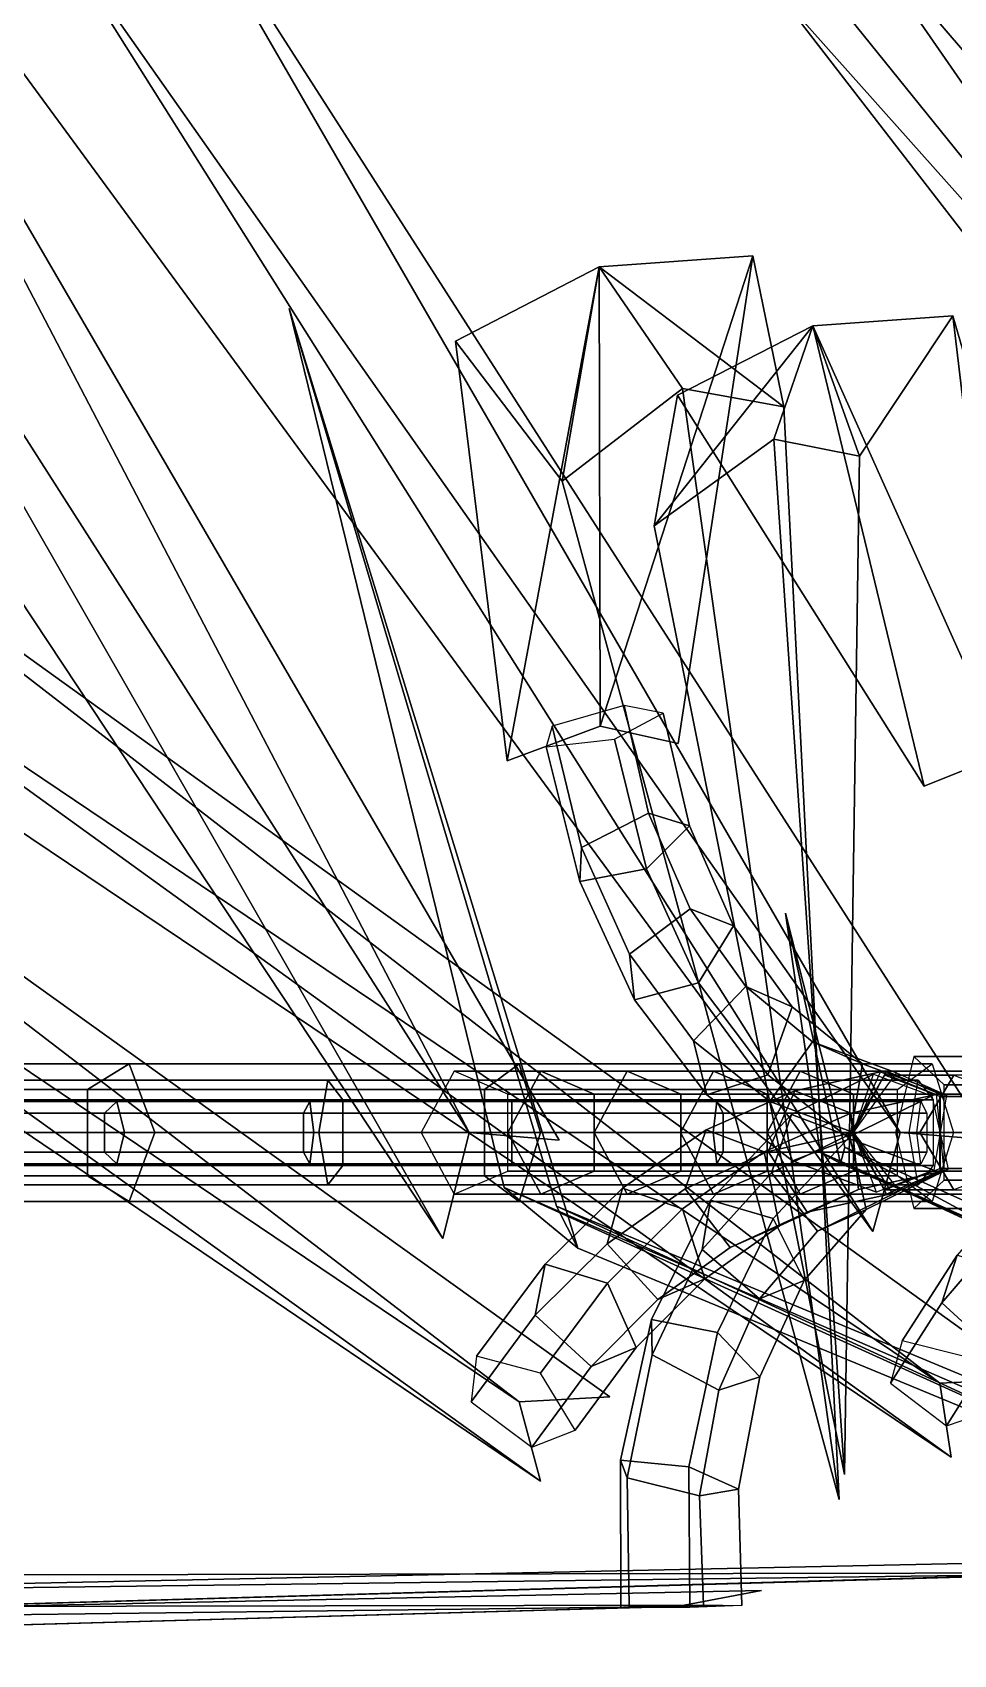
# Model space of a CAD drawing. Header units: metres. Extents: x -236 to 197, y -84 to 78.
# Drawn here: x -76 to -46.7, y -16.6 to 35.1 of the extents above; entities that cross this region are included whole.
import ezdxf

# ---------------------------------------------------------------- set-up
doc = ezdxf.new("R2010")
doc.units = ezdxf.units.M

msp = doc.modelspace()

# ---------------------------------------------------------------- linework, layer by layer
at = {"layer": 'Lacypla_Intrnd', "color": 3}
for points in [[(-72.915, 2.19, 361.702), (-84.541, 2.19, 370.329), (-86.076, 1.374, 368.261), (-74.239, 1.374, 359.493)], [(-72.101, 0, 363.06), (-83.599, 0, 371.601), (-84.541, 2.19, 370.329), (-72.915, 2.19, 361.702)], [(-60.498, 2.19, 354.256), (-72.915, 2.19, 361.702), (-74.239, 1.374, 359.493), (-61.599, 1.374, 351.927)], [(-59.821, 0, 355.687), (-72.101, 0, 363.06), (-72.915, 2.19, 361.702), (-60.498, 2.19, 354.256)], [(-47.346, 2.19, 348.035), (-60.498, 2.19, 354.256), (-61.599, 1.374, 351.927), (-48.447, 1.374, 345.707)], [(-46.669, 0, 349.466), (-59.821, 0, 355.687), (-60.498, 2.19, 354.256), (-47.346, 2.19, 348.035)], [(-32.925, 2.42, 341.278), (-47.925, 2.42, 346.628), (-48.514, 0, 344.981), (-33.825, 0, 339.777)], [(-31.462, 1.518, 343.72), (-46.965, 1.518, 349.309), (-47.925, 2.42, 346.628), (-32.925, 2.42, 341.278)], [(-74.239, 1.374, 359.493), (-86.076, 1.374, 368.261), (-86.076, -1.374, 368.261), (-74.239, -1.374, 359.493)], [(-61.599, 1.374, 351.927), (-74.239, 1.374, 359.493), (-74.239, -1.374, 359.493), (-61.599, -1.374, 351.927)], [(-48.447, 1.374, 345.707), (-61.599, 1.374, 351.927), (-61.599, -1.374, 351.927), (-48.447, -1.374, 345.707)], [(-31.462, -1.518, 343.72), (-46.965, -1.518, 349.309), (-46.965, 1.518, 349.309), (-31.462, 1.518, 343.72)], [(-73.699, 0.622, 345.952), (-79.559, 0.622, 342.647), (-78.985, 0.991, 341.632), (-73.306, 0.991, 344.855)], [(-73.699, -0.622, 345.952), (-79.559, -0.622, 342.647), (-79.559, 0.622, 342.647), (-73.699, 0.622, 345.952)], [(-73.306, 0.991, 344.855), (-78.985, 0.991, 341.632), (-78.632, 0, 341.009), (-73.065, 0, 344.18)], [(-67.36, 0.622, 348.207), (-73.699, 0.622, 345.952), (-73.306, 0.991, 344.855), (-67.16, 0.991, 347.059)], [(-67.36, -0.622, 348.207), (-73.699, -0.622, 345.952), (-73.699, 0.622, 345.952), (-67.36, 0.622, 348.207)], [(-67.16, 0.991, 347.059), (-73.306, 0.991, 344.855), (-73.065, 0, 344.18), (-67.038, 0, 346.353)], [(-60.728, 0.622, 349.346), (-67.36, 0.622, 348.207), (-67.16, 0.991, 347.059), (-60.728, 0.991, 348.18)], [(-60.728, -0.622, 349.346), (-67.36, -0.622, 348.207), (-67.36, 0.622, 348.207), (-60.728, 0.622, 349.346)], [(-60.728, 0.991, 348.18), (-67.16, 0.991, 347.059), (-67.038, 0, 346.353), (-60.728, 0, 347.463)], [(-54, 0.622, 349.333), (-60.728, 0.622, 349.346), (-60.728, 0.991, 348.18), (-54.199, 0.991, 348.185)], [(-54.199, 0.991, 348.185), (-60.728, 0.991, 348.18), (-60.728, 0, 347.463), (-54.322, 0, 347.479)], [(-54, -0.622, 349.333), (-60.728, -0.622, 349.346), (-60.728, 0.622, 349.346), (-54, 0.622, 349.333)], [(-47.711, 0.991, 347.059), (-54.199, 0.991, 348.185), (-54.322, 0, 347.479), (-47.834, 0, 346.353)], [(-47.512, 0.622, 348.207), (-54, 0.622, 349.333), (-54.199, 0.991, 348.185), (-47.711, 0.991, 347.059)], [(-47.512, -0.622, 348.207), (-54, -0.622, 349.333), (-54, 0.622, 349.333), (-47.512, 0.622, 348.207)], [(-72.915, -2.19, 361.702), (-84.541, -2.19, 370.329), (-83.599, 0, 371.601), (-72.101, 0, 363.06)], [(-73.065, 0, 344.18), (-78.632, 0, 341.009), (-78.985, -0.991, 341.632), (-73.306, -0.991, 344.855)], [(-67.038, 0, 346.353), (-73.065, 0, 344.18), (-73.306, -0.991, 344.855), (-67.16, -0.991, 347.059)], [(-60.498, -2.19, 354.256), (-72.915, -2.19, 361.702), (-72.101, 0, 363.06), (-59.821, 0, 355.687)], [(-60.728, 0, 347.463), (-67.038, 0, 346.353), (-67.16, -0.991, 347.059), (-60.728, -0.991, 348.18)], [(-54.322, 0, 347.479), (-60.728, 0, 347.463), (-60.728, -0.991, 348.18), (-54.199, -0.991, 348.185)], [(-47.346, -2.19, 348.035), (-60.498, -2.19, 354.256), (-59.821, 0, 355.687), (-46.669, 0, 349.466)], [(-47.834, 0, 346.353), (-54.322, 0, 347.479), (-54.199, -0.991, 348.185), (-47.711, -0.991, 347.059)], [(-33.825, 0, 339.777), (-48.514, 0, 344.981), (-47.925, -2.42, 346.628), (-32.925, -2.42, 341.278)], [(-73.306, -0.991, 344.855), (-78.985, -0.991, 341.632), (-79.559, -0.622, 342.647), (-73.699, -0.622, 345.952)], [(-67.16, -0.991, 347.059), (-73.306, -0.991, 344.855), (-73.699, -0.622, 345.952), (-67.36, -0.622, 348.207)], [(-60.728, -0.991, 348.18), (-67.16, -0.991, 347.059), (-67.36, -0.622, 348.207), (-60.728, -0.622, 349.346)], [(-54.199, -0.991, 348.185), (-60.728, -0.991, 348.18), (-60.728, -0.622, 349.346), (-54, -0.622, 349.333)], [(-47.711, -0.991, 347.059), (-54.199, -0.991, 348.185), (-54, -0.622, 349.333), (-47.512, -0.622, 348.207)], [(-74.239, -1.374, 359.493), (-86.076, -1.374, 368.261), (-84.541, -2.19, 370.329), (-72.915, -2.19, 361.702)], [(-61.599, -1.374, 351.927), (-74.239, -1.374, 359.493), (-72.915, -2.19, 361.702), (-60.498, -2.19, 354.256)], [(-48.447, -1.374, 345.707), (-61.599, -1.374, 351.927), (-60.498, -2.19, 354.256), (-47.346, -2.19, 348.035)], [(-32.925, -2.42, 341.278), (-47.925, -2.42, 346.628), (-46.965, -1.518, 349.309), (-31.462, -1.518, 343.72)]]:
    msp.add_3dface(points, dxfattribs=at)
at = {"layer": 'Lacypla_Leaf', "color": 3}
for points in [[(-85.937, 45.717, 385.132), (-62.085, 0, 407.347), (-88.928, 42.043, 383.692)], [(-85.937, 45.717, 385.132), (-88.928, 42.043, 383.692), (-62.085, 0, 407.347)], [(-62.085, 0, 407.347), (-85.937, 45.717, 385.132), (-59.228, -0.245, 409.263)], [(-62.085, 0, 407.347), (-59.228, -0.245, 409.263), (-85.937, 45.717, 385.132)], [(-72.959, 42.598, 570.326), (-48.368, 0, 588.149), (-75.889, 39.173, 569.336)], [(-72.959, 42.598, 570.326), (-75.889, 39.173, 569.336), (-48.368, 0, 588.149)], [(-48.368, 0, 588.149), (-72.959, 42.598, 570.326), (-45.507, -0.228, 589.595)], [(-48.368, 0, 588.149), (-45.507, -0.228, 589.595), (-72.959, 42.598, 570.326)], [(-62.933, -3.376, 406.629), (-90.897, 38.915, 380.022), (-88.928, 42.043, 383.692)], [(-62.933, -3.376, 406.629), (-88.928, 42.043, 383.692), (-90.897, 38.915, 380.022)], [(-62.085, 0, 407.347), (-88.928, 42.043, 383.692), (-62.933, -3.376, 406.629)], [(-62.085, 0, 407.347), (-62.933, -3.376, 406.629), (-88.928, 42.043, 383.692)], [(-49.234, -3.146, 587.582), (-78.129, 36.259, 566.167), (-75.889, 39.173, 569.336)], [(-49.234, -3.146, 587.582), (-75.889, 39.173, 569.336), (-78.129, 36.259, 566.167)], [(-48.368, 0, 588.149), (-75.889, 39.173, 569.336), (-49.234, -3.146, 587.582)], [(-48.368, 0, 588.149), (-49.234, -3.146, 587.582), (-75.889, 39.173, 569.336)], [(-50.433, 36.087, 730.966), (-50.201, 38.963, 731.901), (-34.928, 16.873, 733.836)], [(-50.433, 36.087, 730.966), (-34.928, 16.873, 733.836), (-50.201, 38.963, 731.901)], [(-34.928, 16.873, 733.836), (-50.201, 38.963, 731.901), (-33.431, 19.418, 736.159)], [(-34.928, 16.873, 733.836), (-33.431, 19.418, 736.159), (-50.201, 38.963, 731.901)], [(-36.432, 15.826, 730.336), (-52.305, 36.373, 727.347), (-34.928, 16.873, 733.836)], [(-36.432, 15.826, 730.336), (-34.928, 16.873, 733.836), (-52.305, 36.373, 727.347)], [(-34.928, 16.873, 733.836), (-52.305, 36.373, 727.347), (-50.433, 36.087, 730.966)], [(-34.928, 16.873, 733.836), (-50.433, 36.087, 730.966), (-52.305, 36.373, 727.347)], [(-57.953, 27.582, 349.516), (-52.072, 23.128, 314.798), (-53.057, 27.934, 348.855)], [(-57.953, 27.582, 349.516), (-53.057, 27.934, 348.855), (-52.072, 23.128, 314.798)], [(-53.057, 27.934, 348.855), (-57.915, 12.948, 402.747), (-57.953, 27.582, 349.516)], [(-53.057, 27.934, 348.855), (-57.953, 27.582, 349.516), (-57.915, 12.948, 402.747)], [(-57.915, 12.948, 402.747), (-53.057, 27.934, 348.855), (-55.436, 12.396, 405.079)], [(-57.915, 12.948, 402.747), (-55.436, 12.396, 405.079), (-53.057, 27.934, 348.855)], [(-60.882, 11.846, 404.366), (-62.521, 25.213, 348.714), (-57.953, 27.582, 349.516)], [(-60.882, 11.846, 404.366), (-57.953, 27.582, 349.516), (-62.521, 25.213, 348.714)], [(-62.521, 25.213, 348.714), (-59.123, 20.751, 314.722), (-57.953, 27.582, 349.516)], [(-62.521, 25.213, 348.714), (-57.953, 27.582, 349.516), (-59.123, 20.751, 314.722)], [(-57.915, 12.948, 402.747), (-57.953, 27.582, 349.516), (-60.882, 11.846, 404.366)], [(-57.915, 12.948, 402.747), (-60.882, 11.846, 404.366), (-57.953, 27.582, 349.516)], [(-57.953, 27.582, 349.516), (-59.123, 20.751, 314.722), (-55.296, 23.707, 317.089)], [(-57.953, 27.582, 349.516), (-55.296, 23.707, 317.089), (-59.123, 20.751, 314.722)], [(-55.296, 23.707, 317.089), (-52.072, 23.128, 314.798), (-57.953, 27.582, 349.516)], [(-55.296, 23.707, 317.089), (-57.953, 27.582, 349.516), (-52.072, 23.128, 314.798)], [(-60.979, -1.747, 743.575), (-67.823, 26.258, 747.085), (-58.627, -3.682, 746.297)], [(-60.979, -1.747, 743.575), (-58.627, -3.682, 746.297), (-67.823, 26.258, 747.085)], [(-67.823, 26.258, 747.085), (-59.305, -2.345, 748.933), (-58.627, -3.682, 746.297)], [(-67.823, 26.258, 747.085), (-58.627, -3.682, 746.297), (-59.305, -2.345, 748.933)], [(-51.142, 25.7, 534.198), (-49.664, 21.549, 501.421), (-46.691, 26.027, 533.029)], [(-51.142, 25.7, 534.198), (-46.691, 26.027, 533.029), (-49.664, 21.549, 501.421)], [(-46.691, 26.027, 533.029), (-45.037, 12.064, 583.419), (-51.142, 25.7, 534.198)], [(-46.691, 26.027, 533.029), (-51.142, 25.7, 534.198), (-45.037, 12.064, 583.419)], [(-45.037, 12.064, 583.419), (-46.691, 26.027, 533.029), (-42.478, 11.55, 585.293)], [(-45.037, 12.064, 583.419), (-42.478, 11.55, 585.293), (-46.691, 26.027, 533.029)], [(-105.042, 25.598, 406.212), (-60.495, -8.573, 405.593), (-106.212, 22.242, 402.763)], [(-105.042, 25.598, 406.212), (-106.212, 22.242, 402.763), (-60.495, -8.573, 405.593)], [(-60.495, -8.573, 405.593), (-105.042, 25.598, 406.212), (-57.615, -8.42, 407.483)], [(-60.495, -8.573, 405.593), (-57.615, -8.42, 407.483), (-105.042, 25.598, 406.212)], [(-55.459, 23.493, 533.978), (-56.194, 19.335, 502.156), (-51.142, 25.7, 534.198)], [(-55.459, 23.493, 533.978), (-51.142, 25.7, 534.198), (-56.194, 19.335, 502.156)], [(-51.142, 25.7, 534.198), (-56.194, 19.335, 502.156), (-52.385, 22.09, 503.908)], [(-51.142, 25.7, 534.198), (-52.385, 22.09, 503.908), (-56.194, 19.335, 502.156)], [(-47.596, 11.038, 585.255), (-55.459, 23.493, 533.978), (-51.142, 25.7, 534.198)], [(-47.596, 11.038, 585.255), (-51.142, 25.7, 534.198), (-55.459, 23.493, 533.978)], [(-52.385, 22.09, 503.908), (-49.664, 21.549, 501.421), (-51.142, 25.7, 534.198)], [(-52.385, 22.09, 503.908), (-51.142, 25.7, 534.198), (-49.664, 21.549, 501.421)], [(-45.037, 12.064, 583.419), (-51.142, 25.7, 534.198), (-47.596, 11.038, 585.255)], [(-45.037, 12.064, 583.419), (-47.596, 11.038, 585.255), (-51.142, 25.7, 534.198)], [(-88.222, 23.851, 591.999), (-47.098, -7.988, 586.345), (-89.698, 20.724, 588.942)], [(-88.222, 23.851, 591.999), (-89.698, 20.724, 588.942), (-47.098, -7.988, 586.345)], [(-47.098, -7.988, 586.345), (-88.222, 23.851, 591.999), (-44.219, -7.845, 587.765)], [(-47.098, -7.988, 586.345), (-44.219, -7.845, 587.765), (-88.222, 23.851, 591.999)], [(-59.123, 20.751, 314.722), (-50.312, -11.689, 296.4), (-55.296, 23.707, 317.089)], [(-59.123, 20.751, 314.722), (-55.296, 23.707, 317.089), (-50.312, -11.689, 296.4)], [(-50.312, -11.689, 296.4), (-52.072, 23.128, 314.798), (-55.296, 23.707, 317.089)], [(-50.312, -11.689, 296.4), (-55.296, 23.707, 317.089), (-52.072, 23.128, 314.798)], [(-59.814, -11.101, 403.188), (-107.014, 20.863, 397.805), (-106.212, 22.242, 402.763)], [(-59.814, -11.101, 403.188), (-106.212, 22.242, 402.763), (-107.014, 20.863, 397.805)], [(-60.495, -8.573, 405.593), (-106.212, 22.242, 402.763), (-59.814, -11.101, 403.188)], [(-60.495, -8.573, 405.593), (-59.814, -11.101, 403.188), (-106.212, 22.242, 402.763)], [(-56.194, 19.335, 502.156), (-50.135, -10.891, 484.207), (-52.385, 22.09, 503.908)], [(-56.194, 19.335, 502.156), (-52.385, 22.09, 503.908), (-50.135, -10.891, 484.207)], [(-50.135, -10.891, 484.207), (-49.664, 21.549, 501.421), (-52.385, 22.09, 503.908)], [(-50.135, -10.891, 484.207), (-52.385, 22.09, 503.908), (-49.664, 21.549, 501.421)], [(-46.742, -10.343, 584.044), (-91.005, 19.439, 584.449), (-89.698, 20.724, 588.942)], [(-46.742, -10.343, 584.044), (-89.698, 20.724, 588.942), (-91.005, 19.439, 584.449)], [(-47.098, -7.988, 586.345), (-89.698, 20.724, 588.942), (-46.742, -10.343, 584.044)], [(-47.098, -7.988, 586.345), (-46.742, -10.343, 584.044), (-89.698, 20.724, 588.942)], [(-50.122, -0.465, 504.39), (-52.019, 6.988, 503.621), (-50.262, -0.98, 505.337)], [(-50.122, -0.465, 504.39), (-50.262, -0.98, 505.337), (-52.019, 6.988, 503.621)], [(-52.019, 6.988, 503.621), (-50.911, -0.624, 505.659), (-50.262, -0.98, 505.337)], [(-52.019, 6.988, 503.621), (-50.262, -0.98, 505.337), (-50.911, -0.624, 505.659)], [(-44.797, -3.357, 508.209), (-50.122, -0.465, 504.39), (-50.262, -0.98, 505.337)], [(-44.797, -3.357, 508.209), (-50.262, -0.98, 505.337), (-50.122, -0.465, 504.39)], [(-44.361, -3.06, 507.3), (-50.122, -0.465, 504.39), (-44.797, -3.357, 508.209)], [(-44.361, -3.06, 507.3), (-44.797, -3.357, 508.209), (-50.122, -0.465, 504.39)], [(-50.262, -0.98, 505.337), (-50.911, -0.624, 505.659), (-44.797, -3.357, 508.209)], [(-50.262, -0.98, 505.337), (-44.797, -3.357, 508.209), (-50.911, -0.624, 505.659)], [(-44.797, -3.357, 508.209), (-50.911, -0.624, 505.659), (-45.385, -3.186, 509)], [(-44.797, -3.357, 508.209), (-45.385, -3.186, 509), (-50.911, -0.624, 505.659)], [(-38.564, -11.498, 734.325), (-60.979, -1.747, 743.575), (-37.045, -12.615, 737.797)], [(-38.564, -11.498, 734.325), (-37.045, -12.615, 737.797), (-60.979, -1.747, 743.575)], [(-37.045, -12.615, 737.797), (-60.979, -1.747, 743.575), (-58.627, -3.682, 746.297)], [(-37.045, -12.615, 737.797), (-58.627, -3.682, 746.297), (-60.979, -1.747, 743.575)], [(-58.627, -3.682, 746.297), (-59.305, -2.345, 748.933), (-37.045, -12.615, 737.797)], [(-58.627, -3.682, 746.297), (-37.045, -12.615, 737.797), (-59.305, -2.345, 748.933)], [(-37.045, -12.615, 737.797), (-59.305, -2.345, 748.933), (-36.237, -11.97, 741.408)], [(-37.045, -12.615, 737.797), (-36.237, -11.97, 741.408), (-59.305, -2.345, 748.933)], [(-43.077, -14.068, 580.637), (-92.432, -14.702, 597.976), (-40.36, -13.598, 582.286)], [(-43.077, -14.068, 580.637), (-40.36, -13.598, 582.286), (-92.432, -14.702, 597.976)], [(-42.112, -14.026, 577.469), (-94.203, -14.122, 588.991), (-92.874, -15.495, 593.452)], [(-42.112, -14.026, 577.469), (-92.874, -15.495, 593.452), (-94.203, -14.122, 588.991)], [(-43.077, -14.068, 580.637), (-92.874, -15.495, 593.452), (-42.112, -14.026, 577.469)], [(-43.077, -14.068, 580.637), (-42.112, -14.026, 577.469), (-92.874, -15.495, 593.452)], [(-92.432, -14.702, 597.976), (-43.077, -14.068, 580.637), (-92.874, -15.495, 593.452)], [(-92.432, -14.702, 597.976), (-92.874, -15.495, 593.452), (-43.077, -14.068, 580.637)], [(-55.463, -15.098, 400.041), (-110.311, -15.779, 412.026), (-52.785, -14.594, 402.154)], [(-55.463, -15.098, 400.041), (-52.785, -14.594, 402.154), (-110.311, -15.779, 412.026)], [(-54.018, -15.054, 396.793), (-111.018, -15.157, 402.223), (-110.188, -16.63, 407.149)], [(-54.018, -15.054, 396.793), (-110.188, -16.63, 407.149), (-111.018, -15.157, 402.223)], [(-110.311, -15.779, 412.026), (-55.463, -15.098, 400.041), (-110.188, -16.63, 407.149)], [(-110.311, -15.779, 412.026), (-110.188, -16.63, 407.149), (-55.463, -15.098, 400.041)], [(-55.463, -15.098, 400.041), (-110.188, -16.63, 407.149), (-54.018, -15.054, 396.793)], [(-55.463, -15.098, 400.041), (-54.018, -15.054, 396.793), (-110.188, -16.63, 407.149)]]:
    msp.add_3dface(points, dxfattribs=at)
at = {"layer": 'Lacypla_Petiole', "color": 3}
for points in [[(-56.374, 10.177, 400.083), (-57.156, 13.608, 400.946), (-59.444, 12.948, 401.362), (-58.516, 9.089, 400.339)], [(-55.075, 9.771, 402.079), (-55.911, 13.362, 403.002), (-57.156, 13.608, 400.946), (-56.374, 10.177, 400.083)], [(-58.516, 9.089, 400.339), (-59.444, 12.948, 401.362), (-59.633, 12.288, 403.679), (-58.561, 8.001, 402.496)], [(-56.447, 8.406, 403.593), (-57.465, 12.534, 404.717), (-55.911, 13.362, 403.002), (-55.075, 9.771, 402.079)], [(-58.561, 8.001, 402.496), (-59.633, 12.288, 403.679), (-57.465, 12.534, 404.717), (-56.447, 8.406, 403.593)], [(-55.055, 7.132, 398.628), (-56.374, 10.177, 400.083), (-58.516, 9.089, 400.339), (-56.987, 5.681, 398.651)], [(-53.677, 6.591, 400.538), (-55.075, 9.771, 402.079), (-56.374, 10.177, 400.083), (-55.055, 7.132, 398.628)], [(-54.785, 4.77, 401.76), (-56.447, 8.406, 403.593), (-55.075, 9.771, 402.079), (-53.677, 6.591, 400.538)], [(-56.987, 5.681, 398.651), (-58.516, 9.089, 400.339), (-58.561, 8.001, 402.496), (-56.822, 4.229, 400.577)], [(-56.822, 4.229, 400.577), (-58.561, 8.001, 402.496), (-56.447, 8.406, 403.593), (-54.785, 4.77, 401.76)], [(-53.279, 4.655, 396.668), (-55.055, 7.132, 398.628), (-56.987, 5.681, 398.651), (-54.948, 2.928, 396.401)], [(-51.803, 4.012, 398.47), (-53.677, 6.591, 400.538), (-55.055, 7.132, 398.628), (-53.279, 4.655, 396.668)], [(-52.581, 1.844, 399.328), (-54.785, 4.77, 401.76), (-53.677, 6.591, 400.538), (-51.803, 4.012, 398.47)], [(-54.948, 2.928, 396.401), (-56.987, 5.681, 398.651), (-56.822, 4.229, 400.577), (-54.519, 1.201, 398.036)], [(-54.519, 1.201, 398.036), (-56.822, 4.229, 400.577), (-54.785, 4.77, 401.76), (-52.581, 1.844, 399.328)], [(-51.152, 2.896, 394.321), (-53.279, 4.655, 396.668), (-54.948, 2.928, 396.401), (-52.52, 0.996, 393.723)], [(-49.564, 2.188, 395.999), (-51.803, 4.012, 398.47), (-53.279, 4.655, 396.668), (-51.152, 2.896, 394.321)], [(-49.965, -0.196, 396.442), (-52.581, 1.844, 399.328), (-51.803, 4.012, 398.47), (-49.564, 2.188, 395.999)], [(-52.52, 0.996, 393.723), (-54.948, 2.928, 396.401), (-54.519, 1.201, 398.036), (-51.791, -0.904, 395.026)], [(-48.481, 1.9, 391.375), (-51.152, 2.896, 394.321), (-52.52, 0.996, 393.723), (-49.85, 0, 390.777)], [(-46.894, 1.192, 393.053), (-49.564, 2.188, 395.999), (-51.152, 2.896, 394.321), (-48.481, 1.9, 391.375)], [(-47.295, -1.192, 393.496), (-49.965, -0.196, 396.442), (-49.564, 2.188, 395.999), (-46.894, 1.192, 393.053)], [(-66.588, 1.667, 351.556), (-85.706, 1.667, 354.389), (-85.882, 0, 353.198), (-66.881, 0, 350.387)], [(-66.112, 1.046, 353.458), (-85.418, 1.046, 356.329), (-85.706, 1.667, 354.389), (-66.588, 1.667, 351.556)], [(-47.789, 1.667, 346.847), (-66.588, 1.667, 351.556), (-66.881, 0, 350.387), (-48.082, 0, 345.679)], [(-47.313, 1.046, 348.749), (-66.112, 1.046, 353.458), (-66.588, 1.667, 351.556), (-47.789, 1.667, 346.847)], [(-59.811, 1.958, 403.875), (-62.564, 1.958, 406.912), (-63.613, 0, 405.962), (-60.86, 0, 402.925)], [(-58.105, 1.229, 405.423), (-60.857, 1.229, 408.459), (-62.564, 1.958, 406.912), (-59.811, 1.958, 403.875)], [(-57.059, 1.958, 400.838), (-59.811, 1.958, 403.875), (-60.86, 0, 402.925), (-58.108, 0, 399.888)], [(-55.352, 1.229, 402.385), (-58.105, 1.229, 405.423), (-59.811, 1.958, 403.875), (-57.059, 1.958, 400.838)], [(-54.306, 1.958, 397.801), (-57.059, 1.958, 400.838), (-58.108, 0, 399.888), (-55.355, 0, 396.851)], [(-52.599, 1.229, 399.349), (-55.352, 1.229, 402.385), (-57.059, 1.958, 400.838), (-54.306, 1.958, 397.801)], [(-51.554, 1.958, 394.764), (-54.306, 1.958, 397.801), (-55.355, 0, 396.851), (-52.603, 0, 393.814)], [(-51.791, -0.904, 395.026), (-54.519, 1.201, 398.036), (-52.581, 1.844, 399.328), (-49.965, -0.196, 396.442)], [(-49.847, 1.229, 396.312), (-52.599, 1.229, 399.349), (-54.306, 1.958, 397.801), (-51.554, 1.958, 394.764)], [(-48.801, 1.958, 391.727), (-51.554, 1.958, 394.764), (-52.603, 0, 393.814), (-49.85, 0, 390.777)], [(-48.994, 1.937, 391.94), (-51.717, 1.336, 394.945), (-52.573, -0.601, 393.781), (-49.85, 0, 390.777)], [(-49.214, 1.86, 392.183), (-51.827, 0.574, 395.066), (-52.464, -1.286, 393.661), (-49.85, 0, 390.777)], [(-47.353, 1.167, 393.56), (-49.967, -0.119, 396.444), (-51.827, 0.574, 395.066), (-49.214, 1.86, 392.183)], [(-47.215, 1.215, 393.408), (-49.938, 0.614, 396.412), (-51.717, 1.336, 394.945), (-48.994, 1.937, 391.94)], [(-47.094, 1.229, 393.274), (-49.847, 1.229, 396.312), (-51.554, 1.958, 394.764), (-48.801, 1.958, 391.727)], [(-46.661, 1.825, 584.679), (-48.861, 1.825, 587.802), (-49.939, 0, 587.042), (-47.74, 0, 583.92)], [(-33.549, 1.958, 374.904), (-48.801, 1.958, 391.727), (-49.85, 0, 390.777), (-34.686, 0, 374.061)], [(-44.907, 1.145, 585.915), (-47.106, 1.145, 589.038), (-48.861, 1.825, 587.802), (-46.661, 1.825, 584.679)], [(-31.699, 1.229, 376.277), (-47.094, 1.229, 393.274), (-48.801, 1.958, 391.727), (-33.549, 1.958, 374.904)], [(-44.462, 1.825, 581.557), (-46.661, 1.825, 584.679), (-47.74, 0, 583.92), (-45.541, 0, 580.797)], [(-66.112, -1.046, 353.458), (-85.418, -1.046, 356.329), (-85.418, 1.046, 356.329), (-66.112, 1.046, 353.458)], [(-47.313, -1.046, 348.749), (-66.112, -1.046, 353.458), (-66.112, 1.046, 353.458), (-47.313, 1.046, 348.749)], [(-58.105, -1.229, 405.423), (-60.857, -1.229, 408.459), (-60.857, 1.229, 408.459), (-58.105, 1.229, 405.423)], [(-55.352, -1.229, 402.385), (-58.105, -1.229, 405.423), (-58.105, 1.229, 405.423), (-55.352, 1.229, 402.385)], [(-52.599, -1.229, 399.349), (-55.352, -1.229, 402.385), (-55.352, 1.229, 402.385), (-52.599, 1.229, 399.349)], [(-51.717, 1.336, 394.945), (-54.54, 0.083, 398.059), (-55.207, -1.791, 396.687), (-52.573, -0.601, 393.781)], [(-49.938, 0.614, 396.412), (-52.691, -0.615, 399.449), (-54.54, 0.083, 398.059), (-51.717, 1.336, 394.945)], [(-49.847, -1.229, 396.312), (-52.599, -1.229, 399.349), (-52.599, 1.229, 399.349), (-49.847, 1.229, 396.312)], [(-46.835, -1.167, 392.989), (-49.449, -2.452, 395.873), (-49.967, -0.119, 396.444), (-47.353, 1.167, 393.56)], [(-46.973, -1.215, 393.141), (-49.696, -1.817, 396.145), (-49.938, 0.614, 396.412), (-47.215, 1.215, 393.408)], [(-47.094, -1.229, 393.274), (-49.847, -1.229, 396.312), (-49.847, 1.229, 396.312), (-47.094, 1.229, 393.274)], [(-44.907, -1.145, 585.915), (-47.106, -1.145, 589.038), (-47.106, 1.145, 589.038), (-44.907, 1.145, 585.915)], [(-31.699, -1.229, 376.277), (-47.094, -1.229, 393.274), (-47.094, 1.229, 393.274), (-31.699, 1.229, 376.277)], [(-51.827, 0.574, 395.066), (-54.409, -2.154, 397.915), (-54.675, -3.727, 396.1), (-52.464, -1.286, 393.661)], [(-49.967, -0.119, 396.444), (-52.41, -2.74, 399.14), (-54.409, -2.154, 397.915), (-51.827, 0.574, 395.066)], [(-49.696, -1.817, 396.145), (-52.212, -2.967, 398.921), (-52.691, -0.615, 399.449), (-49.938, 0.614, 396.412)], [(-49.85, 0, 390.777), (-52.52, 0.996, 393.723), (-51.791, -0.904, 395.026), (-49.121, -1.9, 392.08)], [(-54.54, 0.083, 398.059), (-57.209, -1.773, 401.004), (-57.695, -3.544, 399.433), (-55.207, -1.791, 396.687)], [(-52.691, -0.615, 399.449), (-55.292, -2.433, 402.32), (-57.209, -1.773, 401.004), (-54.54, 0.083, 398.059)], [(-66.881, 0, 350.387), (-85.882, 0, 353.198), (-85.706, -1.667, 354.389), (-66.588, -1.667, 351.556)], [(-48.082, 0, 345.679), (-66.881, 0, 350.387), (-66.588, -1.667, 351.556), (-47.789, -1.667, 346.847)], [(-60.86, 0, 402.925), (-63.613, 0, 405.962), (-62.564, -1.958, 406.912), (-59.811, -1.958, 403.875)], [(-58.108, 0, 399.888), (-60.86, 0, 402.925), (-59.811, -1.958, 403.875), (-57.059, -1.958, 400.838)], [(-55.355, 0, 396.851), (-58.108, 0, 399.888), (-57.059, -1.958, 400.838), (-54.306, -1.958, 397.801)], [(-52.603, 0, 393.814), (-55.355, 0, 396.851), (-54.306, -1.958, 397.801), (-51.554, -1.958, 394.764)], [(-49.85, 0, 390.777), (-52.603, 0, 393.814), (-51.554, -1.958, 394.764), (-48.801, -1.958, 391.727)], [(-49.85, 0, 390.777), (-52.573, -0.601, 393.781), (-51.331, -2.539, 394.519), (-48.608, -1.937, 391.514)], [(-49.85, 0, 390.777), (-52.464, -1.286, 393.661), (-51.002, -3.145, 394.156), (-48.389, -1.86, 391.272)], [(-49.449, -2.452, 395.873), (-51.427, -4.714, 398.055), (-52.41, -2.74, 399.14), (-49.967, -0.119, 396.444)], [(-49.121, -1.9, 392.08), (-51.791, -0.904, 395.026), (-49.965, -0.196, 396.442), (-47.295, -1.192, 393.496)], [(-47.74, 0, 583.92), (-49.939, 0, 587.042), (-48.861, -1.825, 587.802), (-46.661, -1.825, 584.679)], [(-34.686, 0, 374.061), (-49.85, 0, 390.777), (-48.801, -1.958, 391.727), (-33.549, -1.958, 374.904)], [(-45.541, 0, 580.797), (-47.74, 0, 583.92), (-46.661, -1.825, 584.679), (-44.462, -1.825, 581.557)], [(-52.212, -2.967, 398.921), (-54.587, -4.654, 401.541), (-55.292, -2.433, 402.32), (-52.691, -0.615, 399.449)], [(-52.573, -0.601, 393.781), (-55.207, -1.791, 396.687), (-53.776, -3.665, 397.217), (-51.331, -2.539, 394.519)], [(-66.588, -1.667, 351.556), (-85.706, -1.667, 354.389), (-85.418, -1.046, 356.329), (-66.112, -1.046, 353.458)], [(-47.789, -1.667, 346.847), (-66.588, -1.667, 351.556), (-66.112, -1.046, 353.458), (-47.313, -1.046, 348.749)], [(-59.811, -1.958, 403.875), (-62.564, -1.958, 406.912), (-60.857, -1.229, 408.459), (-58.105, -1.229, 405.423)], [(-57.059, -1.958, 400.838), (-59.811, -1.958, 403.875), (-58.105, -1.229, 405.423), (-55.352, -1.229, 402.385)], [(-54.306, -1.958, 397.801), (-57.059, -1.958, 400.838), (-55.352, -1.229, 402.385), (-52.599, -1.229, 399.349)], [(-52.464, -1.286, 393.661), (-54.675, -3.727, 396.1), (-52.842, -5.3, 396.186), (-51.002, -3.145, 394.156)], [(-51.554, -1.958, 394.764), (-54.306, -1.958, 397.801), (-52.599, -1.229, 399.349), (-49.847, -1.229, 396.312)], [(-48.801, -1.958, 391.727), (-51.554, -1.958, 394.764), (-49.847, -1.229, 396.312), (-47.094, -1.229, 393.274)], [(-48.608, -1.937, 391.514), (-51.331, -2.539, 394.519), (-49.696, -1.817, 396.145), (-46.973, -1.215, 393.141)], [(-48.389, -1.86, 391.272), (-51.002, -3.145, 394.156), (-49.449, -2.452, 395.873), (-46.835, -1.167, 392.989)], [(-46.661, -1.825, 584.679), (-48.861, -1.825, 587.802), (-47.106, -1.145, 589.038), (-44.907, -1.145, 585.915)], [(-33.549, -1.958, 374.904), (-48.801, -1.958, 391.727), (-47.094, -1.229, 393.274), (-31.699, -1.229, 376.277)], [(-57.209, -1.773, 401.004), (-59.666, -4.192, 403.715), (-59.984, -5.821, 401.958), (-57.695, -3.544, 399.433)], [(-55.292, -2.433, 402.32), (-57.686, -4.799, 404.961), (-59.666, -4.192, 403.715), (-57.209, -1.773, 401.004)], [(-55.207, -1.791, 396.687), (-57.695, -3.544, 399.433), (-56.084, -5.314, 399.763), (-53.776, -3.665, 397.217)], [(-51.331, -2.539, 394.519), (-53.776, -3.665, 397.217), (-52.212, -2.967, 398.921), (-49.696, -1.817, 396.145)], [(-44.582, -1.652, 581.726), (-46.545, -3.906, 584.514), (-47.04, -5.424, 582.925), (-45.211, -3.302, 580.329)], [(-54.587, -4.654, 401.541), (-56.77, -6.842, 403.95), (-57.686, -4.799, 404.961), (-55.292, -2.433, 402.32)], [(-52.41, -2.74, 399.14), (-54.178, -6.371, 401.091), (-56.286, -5.951, 399.986), (-54.409, -2.154, 397.915)], [(-54.409, -2.154, 397.915), (-56.286, -5.951, 399.986), (-56.26, -7.078, 397.849), (-54.675, -3.727, 396.1)], [(-51.002, -3.145, 394.156), (-52.842, -5.3, 396.186), (-51.427, -4.714, 398.055), (-49.449, -2.452, 395.873)], [(-53.776, -3.665, 397.217), (-56.084, -5.314, 399.763), (-54.587, -4.654, 401.541), (-52.212, -2.967, 398.921)], [(-51.427, -4.714, 398.055), (-52.829, -7.786, 399.602), (-54.178, -6.371, 401.091), (-52.41, -2.74, 399.14)], [(-57.695, -3.544, 399.433), (-59.984, -5.821, 401.958), (-58.204, -7.449, 402.102), (-56.084, -5.314, 399.763)], [(-45.211, -3.302, 580.329), (-47.04, -5.424, 582.925), (-45.377, -6.941, 582.856), (-43.684, -4.951, 580.451)], [(-54.675, -3.727, 396.1), (-56.26, -7.078, 397.849), (-54.135, -8.206, 397.613), (-52.842, -5.3, 396.186)], [(-46.545, -3.906, 584.514), (-48.296, -6.636, 587), (-48.669, -7.988, 585.239), (-47.04, -5.424, 582.925)], [(-44.572, -4.472, 585.441), (-46.278, -7.14, 587.863), (-48.296, -6.636, 587), (-46.545, -3.906, 584.514)], [(-59.666, -4.192, 403.715), (-61.858, -7.122, 406.133), (-62.023, -8.573, 404.208), (-59.984, -5.821, 401.958)], [(-57.686, -4.799, 404.961), (-59.822, -7.663, 407.317), (-61.858, -7.122, 406.133), (-59.666, -4.192, 403.715)], [(-56.77, -6.842, 403.95), (-58.713, -9.484, 406.094), (-59.822, -7.663, 407.317), (-57.686, -4.799, 404.961)], [(-56.084, -5.314, 399.763), (-58.204, -7.449, 402.102), (-56.77, -6.842, 403.95), (-54.587, -4.654, 401.541)], [(-52.842, -5.3, 396.186), (-54.135, -8.206, 397.613), (-52.829, -7.786, 399.602), (-51.427, -4.714, 398.055)], [(-47.04, -5.424, 582.925), (-48.669, -7.988, 585.239), (-46.885, -9.34, 584.996), (-45.377, -6.941, 582.856)], [(-59.984, -5.821, 401.958), (-62.023, -8.573, 404.208), (-60.091, -10.025, 404.184), (-58.204, -7.449, 402.102)], [(-54.178, -6.371, 401.091), (-55.092, -10.644, 402.099), (-57.268, -10.432, 401.07), (-56.286, -5.951, 399.986)], [(-56.286, -5.951, 399.986), (-57.268, -10.432, 401.07), (-57.059, -11.001, 398.73), (-56.26, -7.078, 397.849)], [(-52.829, -7.786, 399.602), (-53.513, -11.357, 400.357), (-55.092, -10.644, 402.099), (-54.178, -6.371, 401.091)], [(-45.377, -6.941, 582.856), (-46.885, -9.34, 584.996), (-45.393, -8.837, 586.606), (-43.84, -6.375, 584.401)], [(-58.204, -7.449, 402.102), (-60.091, -10.025, 404.184), (-58.713, -9.484, 406.094), (-56.77, -6.842, 403.95)], [(-56.26, -7.078, 397.849), (-57.059, -11.001, 398.73), (-54.751, -11.569, 398.292), (-54.135, -8.206, 397.613)], [(-54.135, -8.206, 397.613), (-54.751, -11.569, 398.292), (-53.513, -11.357, 400.357), (-52.829, -7.786, 399.602)], [(-55.092, -10.644, 402.099), (-55.06, -15.128, 402.063), (-57.257, -15.146, 401.057), (-57.268, -10.432, 401.07)], [(-57.268, -10.432, 401.07), (-57.257, -15.146, 401.057), (-56.991, -15.098, 398.656), (-57.059, -11.001, 398.73)], [(-53.513, -11.357, 400.357), (-53.41, -15.068, 400.243), (-55.06, -15.128, 402.063), (-55.092, -10.644, 402.099)], [(-57.059, -11.001, 398.73), (-56.991, -15.098, 398.656), (-54.627, -15.05, 398.156), (-54.751, -11.569, 398.292)], [(-54.751, -11.569, 398.292), (-54.627, -15.05, 398.156), (-53.41, -15.068, 400.243), (-53.513, -11.357, 400.357)]]:
    msp.add_3dface(points, dxfattribs=at)

doc.saveas('drawing.dxf')
